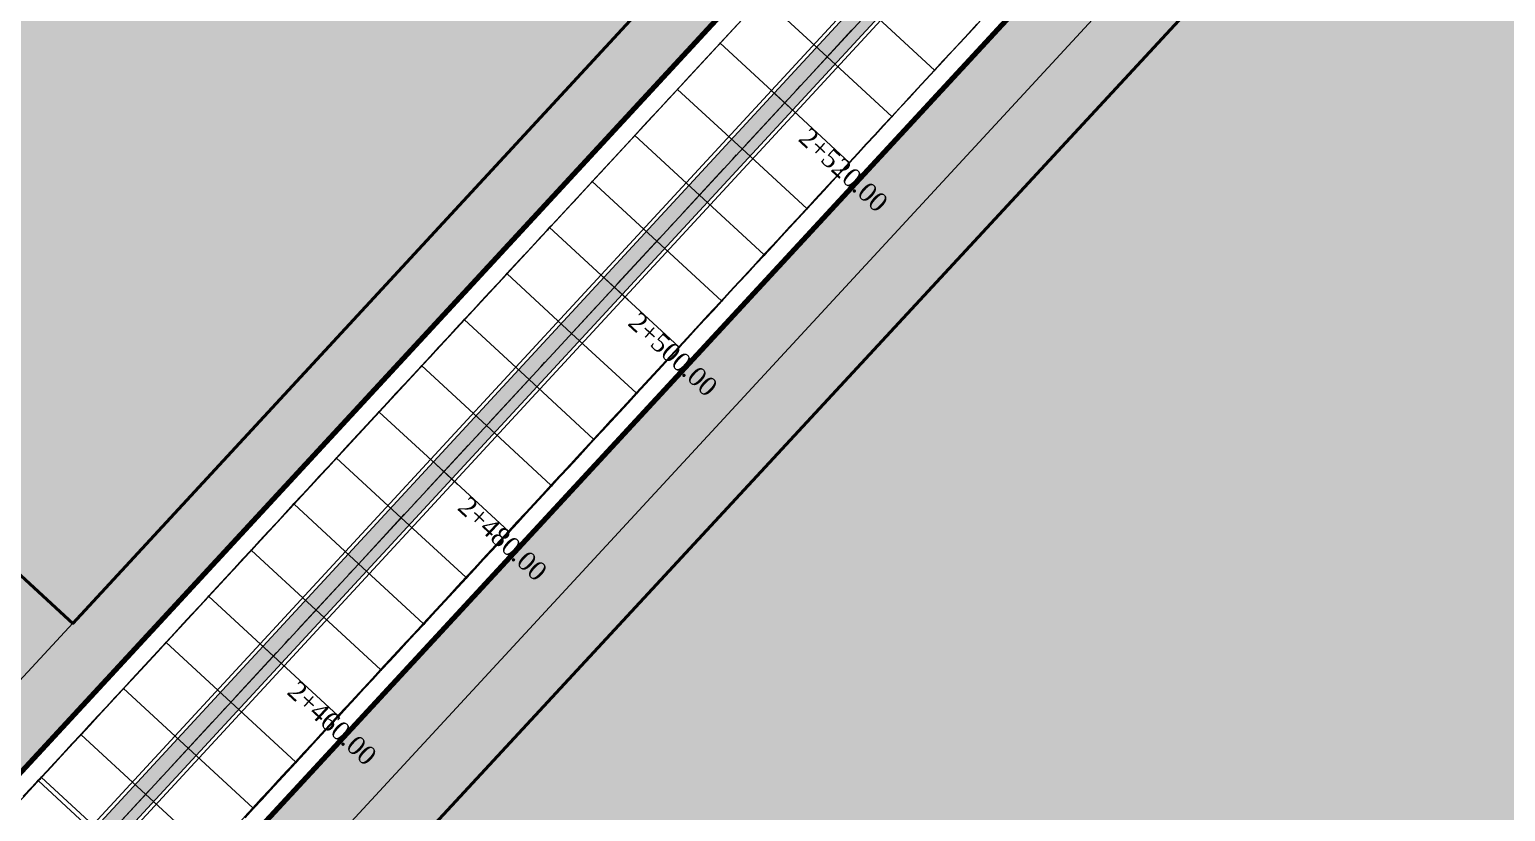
# Model space of a CAD drawing. Header units: metres. Extents: x 478603 to 489313, y 4282657 to 4289463.
# Drawn here: x 480253 to 480370.5, y 4286885.1 to 4286947.4 of the extents above; entities that cross this region are included whole.
import ezdxf

# ---------------------------------------------------------------- set-up
doc = ezdxf.new("R2010")
doc.units = ezdxf.units.M
for name, color, linetype, lineweight in [('ADAKENARI', 18, 'Continuous', 0), ('EKS_2', 5, 'Continuous', 0), ('EKSENLER', 3, 'Continuous', 0), ('HDA_2', 30, 'Continuous', 0), ('HDO_2', 30, 'Continuous', 0), ('KALDIRIM', 11, 'Continuous', 0), ('KDO_2', 150, 'Continuous', 20), ('KYA_2', 1, 'Continuous', 20), ('KYO_2', 1, 'Continuous', 20), ('P_ALAN', 143, 'Continuous', 0), ('P_U_KNL', 143, 'Continuous', 0), ('PARSEL_ALAN', 254, 'Continuous', 0), ('PARSEL_SERA_ALAN', 9, 'Continuous', 40), ('PL_ALİNMAN', 1, 'Continuous', 0), ('PL_ENKESIT', 1, 'Continuous', 0), ('PL_KM', 4, 'Continuous', 0), ('PL_KMYAZI', 30, 'Continuous', 0), ('RAKORDMAN', 3, 'Continuous', 0), ('SEV_KYA_HDA', 3, 'Continuous', 0), ('SEV_KYO_HDO', 3, 'Continuous', 0), ('SEV_YKO_KDO', 3, 'Continuous', 0), ('SNR_YAPIYAK', 18, 'Continuous', 0), ('YKA_2', 33, 'Continuous', 0), ('YKO_2', 33, 'Continuous', 0)]:
    doc.layers.add(name, color=color, linetype=linetype, lineweight=lineweight)
doc.styles.get("Standard").update_dxf_attribs({"font": 'times.ttf'})

msp = doc.modelspace()

# ---------------------------------------------------------------- hatches: boundary and pattern name
at = {"layer": 'P_ALAN'}
msp.add_hatch(color=256, dxfattribs=at).paths.add_polyline_path([(479966.48, 4286601.83), (479972.06, 4286602.26), (479977.62, 4286603.09), (479983.11, 4286604.32), (479988.5, 4286605.93), (479993.77, 4286607.93), (479998.87, 4286610.29), (480003.8, 4286613.01), (480008.52, 4286616.07), (480013.01, 4286619.47), (480017.24, 4286623.17), (480021.22, 4286627.18), (480093.78, 4286705.76), (480549.81, 4287199.57), (480551.17, 4287201.1), (480552.48, 4287202.67), (480553.73, 4287204.28), (480554.92, 4287205.94), (480556.05, 4287207.63), (480557.13, 4287209.37), (480558.15, 4287211.13), (480559.1, 4287212.94), (480560.88, 4287212.03), (480560.88, 4287212.03), (480559.9, 4287210.17), (480558.85, 4287208.34), (480557.74, 4287206.55), (480556.56, 4287204.8), (480555.33, 4287203.08), (480554.04, 4287201.42), (480552.69, 4287199.8), (480551.29, 4287198.23), (480095.25, 4286704.41), (480022.66, 4286625.8), (480018.61, 4286621.71), (480014.27, 4286617.91), (480009.67, 4286614.44), (480004.83, 4286611.29), (479999.78, 4286608.5), (479994.54, 4286606.08), (479989.15, 4286604.04), (479983.62, 4286602.38), (479977.99, 4286601.13), (479972.28, 4286600.27), (479966.53, 4286599.83)])
msp.add_hatch(color=256, dxfattribs=at).paths.add_polyline_path([(479966.48, 4286601.83), (479972.06, 4286602.26), (479977.62, 4286603.09), (479983.11, 4286604.32), (479988.5, 4286605.93), (479993.77, 4286607.93), (479998.87, 4286610.29), (480003.8, 4286613.01), (480008.52, 4286616.07), (480013.01, 4286619.47), (480017.24, 4286623.17), (480021.22, 4286627.18), (480093.78, 4286705.76), (480549.81, 4287199.57), (480551.17, 4287201.1), (480552.48, 4287202.67), (480553.73, 4287204.28), (480554.92, 4287205.94), (480556.05, 4287207.63), (480557.13, 4287209.37), (480558.15, 4287211.13), (480559.1, 4287212.94), (480560.88, 4287212.03), (480560.88, 4287212.03), (480559.9, 4287210.17), (480558.85, 4287208.34), (480557.74, 4287206.55), (480556.56, 4287204.8), (480555.33, 4287203.08), (480554.04, 4287201.42), (480552.69, 4287199.8), (480551.29, 4287198.23), (480095.25, 4286704.41), (480022.66, 4286625.8), (480018.61, 4286621.71), (480014.27, 4286617.91), (480009.67, 4286614.44), (480004.83, 4286611.29), (479999.78, 4286608.5), (479994.54, 4286606.08), (479989.15, 4286604.04), (479983.62, 4286602.38), (479977.99, 4286601.13), (479972.28, 4286600.27), (479966.53, 4286599.83)])
at = {"layer": 'PARSEL_ALAN'}
for points in [[(480144.96, 4286988.39), (480333.2, 4287192.22), (480439.26, 4287090.7), (480254.42, 4286890.54), (480251.03, 4286886.86), (480247.41, 4286890.32)], [(480371.31, 4286771.87), (480266.92, 4286871.65), (480266.7, 4286878.78), (480454.66, 4287082.31), (480562.8, 4286978.8)]]:
    msp.add_hatch(color=256, dxfattribs=at).paths.add_polyline_path(points)
at = {"layer": 'PARSEL_SERA_ALAN'}
for points in [[(480432.26, 4287090.48), (480256.41, 4286900.06), (480157.23, 4286991.65), (480333.08, 4287182.07)], [(480372.57, 4286780.59), (480273.92, 4286871.88), (480457.31, 4287070.04), (480541.86, 4286991.8), (480555.79, 4286978.59), (480552.55, 4286975.09)]]:
    msp.add_hatch(color=256, dxfattribs=at).paths.add_polyline_path(points)

# ---------------------------------------------------------------- linework, layer by layer
at = {"layer": 'ADAKENARI', "lineweight": 200}
for p, q in [((480549.16, 4287209.7), (480251.03, 4286886.86)), ((480266.7, 4286878.78), (480567.9, 4287204.94))]:
    msp.add_line(p, q, dxfattribs=at)
at = {"layer": 'EKS_2'}
for p in [(480316.48, 4286945.21, 961.97), (480313.09, 4286941.54, 961.9), (480309.69, 4286937.86, 961.82), (480306.3, 4286934.19, 961.75), (480302.91, 4286930.52, 961.68), (480299.52, 4286926.84, 961.61), (480296.12, 4286923.17, 961.54), (480292.73, 4286919.5, 961.46), (480289.34, 4286915.82, 961.39), (480285.95, 4286912.15, 961.32), (480282.56, 4286908.48, 961.25), (480279.16, 4286904.8, 961.17), (480275.77, 4286901.13, 961.1), (480272.38, 4286897.46, 961.03), (480268.99, 4286893.78, 960.96), (480265.59, 4286890.11, 960.89), (480262.2, 4286886.44, 960.81)]:
    msp.add_point(p, dxfattribs=at)
at = {"layer": 'EKSENLER'}
msp.add_line((480259.06, 4286883.03), (480574.62, 4287224.74), dxfattribs=at)
at = {"layer": 'HDA_2'}
msp.add_polyline3d([(480270.07, 4286884.62, 960.82), (480270.74, 4286885.36, 960.84), (480271.42, 4286886.09, 960.85), (480272.1, 4286886.82, 960.86), (480272.78, 4286887.56, 960.88), (480273.46, 4286888.29, 960.89), (480274.14, 4286889.03, 960.91), (480274.82, 4286889.76, 960.92), (480275.49, 4286890.5, 960.94), (480276.17, 4286891.23, 960.95), (480276.85, 4286891.97, 960.97), (480277.53, 4286892.7, 960.98), (480278.21, 4286893.44, 960.99), (480278.89, 4286894.17, 961.01), (480279.56, 4286894.91, 961.02), (480280.24, 4286895.64, 961.04), (480280.92, 4286896.38, 961.05), (480281.6, 4286897.11, 961.07), (480282.28, 4286897.84, 961.08), (480282.96, 4286898.58, 961.1), (480283.63, 4286899.31, 961.11), (480284.31, 4286900.05, 961.12), (480284.99, 4286900.78, 961.14), (480285.67, 4286901.52, 961.15), (480286.35, 4286902.25, 961.17), (480287.03, 4286902.99, 961.18), (480287.71, 4286903.72, 961.2), (480288.38, 4286904.46, 961.21), (480289.06, 4286905.19, 961.23), (480289.74, 4286905.93, 961.24), (480290.42, 4286906.66, 961.25), (480291.1, 4286907.39, 961.27), (480291.78, 4286908.13, 961.28), (480292.45, 4286908.86, 961.3), (480293.13, 4286909.6, 961.31), (480293.81, 4286910.33, 961.33), (480294.49, 4286911.07, 961.34), (480295.17, 4286911.8, 961.36), (480295.85, 4286912.54, 961.37), (480296.53, 4286913.27, 961.38), (480297.2, 4286914.01, 961.4), (480297.88, 4286914.74, 961.41), (480298.56, 4286915.48, 961.43), (480299.24, 4286916.21, 961.44), (480299.92, 4286916.95, 961.46), (480300.6, 4286917.68, 961.47), (480301.27, 4286918.41, 961.49), (480301.95, 4286919.15, 961.5), (480302.63, 4286919.88, 961.51), (480303.31, 4286920.62, 961.53), (480303.99, 4286921.35, 961.54), (480304.67, 4286922.09, 961.56), (480305.34, 4286922.82, 961.57), (480306.02, 4286923.56, 961.59), (480306.7, 4286924.29, 961.6), (480307.38, 4286925.03, 961.61), (480308.06, 4286925.76, 961.63), (480308.74, 4286926.5, 961.64), (480309.42, 4286927.23, 961.66), (480310.09, 4286927.97, 961.67), (480310.77, 4286928.7, 961.69), (480311.45, 4286929.43, 961.7), (480312.13, 4286930.17, 961.72), (480312.81, 4286930.9, 961.73), (480313.49, 4286931.64, 961.74), (480314.16, 4286932.37, 961.76), (480314.84, 4286933.11, 961.77), (480315.52, 4286933.84, 961.79), (480316.2, 4286934.58, 961.8), (480316.88, 4286935.31, 961.82), (480317.56, 4286936.05, 961.83), (480318.24, 4286936.78, 961.85), (480318.91, 4286937.52, 961.86), (480319.59, 4286938.25, 961.87), (480320.27, 4286938.99, 961.89), (480320.95, 4286939.72, 961.9), (480321.63, 4286940.45, 961.92), (480322.31, 4286941.19, 961.93), (480322.98, 4286941.92, 961.94), (480323.66, 4286942.66, 961.96), (480324.34, 4286943.39, 961.97), (480325.02, 4286944.13, 961.98), (480325.7, 4286944.86, 961.97), (480326.38, 4286945.6, 961.97), (480327.06, 4286946.33, 961.96), (480327.73, 4286947.07, 961.95), (480328.41, 4286947.8, 961.94)], dxfattribs=at)
for p in [(480325.02, 4286944.13, 961.98), (480321.63, 4286940.45, 961.92), (480318.24, 4286936.78, 961.85), (480314.84, 4286933.11, 961.77), (480311.45, 4286929.43, 961.7), (480308.06, 4286925.76, 961.63), (480304.67, 4286922.09, 961.56), (480301.27, 4286918.41, 961.49), (480297.88, 4286914.74, 961.41), (480294.49, 4286911.07, 961.34), (480291.1, 4286907.39, 961.27), (480287.71, 4286903.72, 961.2), (480284.31, 4286900.05, 961.12), (480280.92, 4286896.38, 961.05), (480277.53, 4286892.7, 960.98), (480274.14, 4286889.03, 960.91), (480270.74, 4286885.36, 960.84)]:
    msp.add_point(p, dxfattribs=at)
at = {"layer": 'HDO_2'}
msp.add_polyline3d([(480252.49, 4286886.26, 960.53), (480253.17, 4286886.98, 960.54), (480253.66, 4286887.52, 960.55), (480253.83, 4286887.7, 960.61), (480253.82, 4286887.69, 960.62), (480253.77, 4286887.64, 960.64), (480253.76, 4286887.63, 960.64), (480253.91, 4286887.79, 960.7), (480254.36, 4286888.28, 960.71), (480254.98, 4286888.95, 960.72), (480255.66, 4286889.68, 960.73), (480256.36, 4286890.44, 960.75), (480257.05, 4286891.19, 960.76), (480257.74, 4286891.94, 960.78), (480258.42, 4286892.67, 960.79), (480259.09, 4286893.4, 960.81), (480259.77, 4286894.14, 960.82), (480260.44, 4286894.87, 960.84), (480261.12, 4286895.6, 960.85), (480261.8, 4286896.33, 960.86), (480262.48, 4286897.07, 960.88), (480263.16, 4286897.81, 960.89), (480263.84, 4286898.54, 960.91), (480264.52, 4286899.27, 960.92), (480265.19, 4286900.01, 960.94), (480265.87, 4286900.74, 960.95), (480266.55, 4286901.48, 960.97), (480267.23, 4286902.21, 960.98), (480267.91, 4286902.95, 960.99), (480268.59, 4286903.68, 961.01), (480269.26, 4286904.42, 961.02), (480269.94, 4286905.15, 961.04), (480270.62, 4286905.89, 961.05), (480271.3, 4286906.62, 961.07), (480271.98, 4286907.36, 961.08), (480272.66, 4286908.09, 961.1), (480273.34, 4286908.83, 961.11), (480274.01, 4286909.56, 961.12), (480274.69, 4286910.29, 961.14), (480275.37, 4286911.03, 961.15), (480276.05, 4286911.76, 961.17), (480276.73, 4286912.5, 961.18), (480277.41, 4286913.23, 961.2), (480278.08, 4286913.97, 961.21), (480278.76, 4286914.7, 961.23), (480279.44, 4286915.44, 961.24), (480280.12, 4286916.17, 961.25), (480280.8, 4286916.91, 961.27), (480281.48, 4286917.64, 961.28), (480282.15, 4286918.38, 961.3), (480282.83, 4286919.11, 961.31), (480283.51, 4286919.85, 961.33), (480284.19, 4286920.58, 961.34), (480284.87, 4286921.31, 961.36), (480285.55, 4286922.05, 961.37), (480286.23, 4286922.78, 961.38), (480286.9, 4286923.52, 961.4), (480287.58, 4286924.25, 961.41), (480288.26, 4286924.99, 961.43), (480288.94, 4286925.72, 961.44), (480289.62, 4286926.46, 961.46), (480290.3, 4286927.19, 961.47), (480290.97, 4286927.93, 961.49), (480292.38, 4286929.45, 961.57)], dxfattribs=at)
for p in [(480290.97, 4286927.93, 961.49), (480287.58, 4286924.25, 961.41), (480284.19, 4286920.58, 961.34), (480280.8, 4286916.91, 961.27), (480277.41, 4286913.23, 961.2), (480274.01, 4286909.56, 961.12), (480270.62, 4286905.89, 961.05), (480267.23, 4286902.21, 960.98), (480263.84, 4286898.54, 960.91), (480260.44, 4286894.87, 960.84), (480257.05, 4286891.19, 960.76), (480253.66, 4286887.52, 960.55), (480253.91, 4286887.79, 960.7)]:
    msp.add_point(p, dxfattribs=at)
at = {"layer": 'KALDIRIM'}
for p, q in [((480548.45, 4287206.72), (480254.21, 4286888.1)), ((480264.2, 4286878.28), (480565.73, 4287204.8)), ((480017.1, 4286631.34), (480254.21, 4286888.1))]:
    msp.add_line(p, q, dxfattribs=at)
at = {"layer": 'KDO_2'}
msp.add_polyline3d([(480294.32, 4286931.53, 961.61), (480294.25, 4286931.46, 961.6), (480294.19, 4286931.4, 961.59), (480294.16, 4286931.36, 961.58), (480294.18, 4286931.38, 961.58), (480294.37, 4286931.59, 961.55), (480294.88, 4286932.14, 961.56), (480295.55, 4286932.87, 961.56), (480296.29, 4286933.66, 961.56), (480297.03, 4286934.47, 961.56), (480297.77, 4286935.27, 961.57), (480298.47, 4286936.03, 961.57), (480299.15, 4286936.76, 961.58), (480299.82, 4286937.49, 961.58), (480300.49, 4286938.21, 961.59), (480301.16, 4286938.94, 961.59), (480301.83, 4286939.67, 961.59), (480302.51, 4286940.41, 961.59), (480303.19, 4286941.14, 961.59), (480303.87, 4286941.88, 961.59), (480304.55, 4286942.61, 961.59), (480305.23, 4286943.35, 961.58), (480305.91, 4286944.08, 961.57), (480306.59, 4286944.82, 961.57), (480307.26, 4286945.55, 961.56), (480307.94, 4286946.29, 961.56), (480308.62, 4286947.02, 961.56), (480309.3, 4286947.76, 961.57)], dxfattribs=at)
for p in [(480307.94, 4286946.29, 961.56), (480304.55, 4286942.61, 961.59), (480301.16, 4286938.94, 961.59), (480297.77, 4286935.27, 961.57), (480294.37, 4286931.59, 961.55)]:
    msp.add_point(p, dxfattribs=at)
at = {"layer": 'KYA_2'}
msp.add_polyline3d([(480270.12, 4286884.57, 961.57), (480270.8, 4286885.3, 961.59), (480271.48, 4286886.04, 961.6), (480272.16, 4286886.77, 961.61), (480272.83, 4286887.51, 961.62), (480273.51, 4286888.24, 961.64), (480274.19, 4286888.98, 961.65), (480274.87, 4286889.71, 961.65), (480275.55, 4286890.45, 961.66), (480276.22, 4286891.18, 961.66), (480276.9, 4286891.92, 961.67), (480277.58, 4286892.65, 961.67), (480278.26, 4286893.39, 961.69), (480278.94, 4286894.12, 961.7), (480279.61, 4286894.86, 961.71), (480280.29, 4286895.59, 961.72), (480280.97, 4286896.33, 961.73), (480281.65, 4286897.06, 961.76), (480282.33, 4286897.8, 961.78), (480283.01, 4286898.53, 961.8), (480283.69, 4286899.27, 961.83), (480284.37, 4286900, 961.85), (480285.05, 4286900.73, 961.87), (480285.72, 4286901.47, 961.9), (480286.4, 4286902.2, 961.92), (480287.08, 4286902.94, 961.94), (480287.76, 4286903.67, 961.97), (480288.44, 4286904.4, 961.98), (480289.12, 4286905.14, 961.99), (480289.8, 4286905.87, 962), (480290.48, 4286906.61, 962.01), (480291.15, 4286907.34, 962.03), (480291.83, 4286908.08, 962.03), (480292.51, 4286908.81, 962.04), (480293.19, 4286909.55, 962.04), (480293.86, 4286910.28, 962.05), (480294.54, 4286911.02, 962.06), (480295.22, 4286911.76, 962.06), (480295.9, 4286912.49, 962.06), (480296.58, 4286913.23, 962.06), (480297.25, 4286913.96, 962.07), (480297.93, 4286914.7, 962.07), (480298.61, 4286915.43, 962.07), (480299.29, 4286916.17, 962.08), (480299.96, 4286916.9, 962.08), (480300.64, 4286917.64, 962.09), (480301.32, 4286918.37, 962.09), (480302, 4286919.11, 962.08), (480302.67, 4286919.85, 962.06), (480303.35, 4286920.58, 962.05), (480304.02, 4286921.32, 962.03), (480304.7, 4286922.06, 962.02), (480305.38, 4286922.79, 962.02), (480306.05, 4286923.53, 962.02), (480306.73, 4286924.26, 962.02), (480307.41, 4286925, 962.01), (480308.09, 4286925.74, 962.01), (480308.76, 4286926.47, 962.02), (480309.44, 4286927.21, 962.03), (480310.12, 4286927.94, 962.04), (480310.8, 4286928.68, 962.04), (480311.48, 4286929.41, 962.05), (480312.16, 4286930.15, 962.07), (480312.83, 4286930.88, 962.09), (480313.51, 4286931.61, 962.1), (480314.19, 4286932.35, 962.12), (480314.87, 4286933.08, 962.13), (480315.55, 4286933.82, 962.13), (480316.22, 4286934.55, 962.13), (480316.9, 4286935.29, 962.13), (480317.58, 4286936.03, 962.13), (480318.26, 4286936.76, 962.13), (480318.93, 4286937.5, 962.13), (480319.61, 4286938.23, 962.12), (480320.29, 4286938.97, 962.12), (480320.96, 4286939.71, 962.11), (480321.64, 4286940.44, 962.11), (480322.32, 4286941.18, 962.1), (480323, 4286941.91, 962.1), (480323.67, 4286942.65, 962.09), (480324.35, 4286943.39, 962.09), (480325.03, 4286944.12, 962.08), (480325.71, 4286944.86, 962.08), (480326.38, 4286945.59, 962.08), (480327.06, 4286946.32, 962.08), (480327.74, 4286947.06, 962.08), (480328.42, 4286947.79, 962.08)], dxfattribs=at)
for p in [(480325.03, 4286944.12, 962.08), (480321.64, 4286940.44, 962.11), (480318.26, 4286936.76, 962.13), (480314.87, 4286933.08, 962.13), (480311.48, 4286929.41, 962.05), (480308.09, 4286925.74, 962.01), (480304.7, 4286922.06, 962.02), (480301.32, 4286918.37, 962.09), (480297.93, 4286914.7, 962.07), (480294.54, 4286911.02, 962.06), (480291.15, 4286907.34, 962.03), (480287.76, 4286903.67, 961.97), (480284.37, 4286900, 961.85), (480280.97, 4286896.33, 961.73), (480277.58, 4286892.65, 961.67), (480274.19, 4286888.98, 961.65), (480270.8, 4286885.3, 961.59)]:
    msp.add_point(p, dxfattribs=at)
at = {"layer": 'KYO_2'}
msp.add_polyline3d([(480252.46, 4286886.29, 960.94), (480253.14, 4286887.01, 960.94), (480253.63, 4286887.55, 960.94), (480253.8, 4286887.72, 960.94), (480253.8, 4286887.72, 960.94), (480253.75, 4286887.66, 960.94), (480253.74, 4286887.65, 960.94), (480253.89, 4286887.81, 960.95), (480254.34, 4286888.29, 960.95), (480254.96, 4286888.96, 960.96), (480255.64, 4286889.7, 960.96), (480256.34, 4286890.45, 960.97), (480257.04, 4286891.21, 960.98), (480257.72, 4286891.95, 960.98), (480258.4, 4286892.69, 960.98), (480259.08, 4286893.42, 960.98), (480259.76, 4286894.15, 960.99), (480260.43, 4286894.88, 960.99), (480261.11, 4286895.61, 961.01), (480261.79, 4286896.35, 961.03), (480262.47, 4286897.08, 961.05), (480263.14, 4286897.82, 961.07), (480263.82, 4286898.55, 961.09), (480264.5, 4286899.29, 961.11), (480265.18, 4286900.02, 961.13), (480265.86, 4286900.76, 961.15), (480266.54, 4286901.49, 961.16), (480267.21, 4286902.23, 961.18), (480267.89, 4286902.96, 961.2), (480268.57, 4286903.7, 961.22), (480269.25, 4286904.43, 961.24), (480269.93, 4286905.17, 961.25), (480270.61, 4286905.9, 961.27), (480271.28, 4286906.64, 961.3), (480271.96, 4286907.37, 961.32), (480272.64, 4286908.11, 961.34), (480273.32, 4286908.84, 961.36), (480273.99, 4286909.58, 961.38), (480274.67, 4286910.31, 961.4), (480275.35, 4286911.05, 961.42), (480276.03, 4286911.78, 961.43), (480276.71, 4286912.52, 961.45), (480277.39, 4286913.25, 961.47), (480278.06, 4286913.99, 961.47), (480278.74, 4286914.72, 961.48), (480279.42, 4286915.45, 961.48), (480280.1, 4286916.19, 961.49), (480280.78, 4286916.92, 961.5), (480281.46, 4286917.66, 961.5), (480282.14, 4286918.39, 961.51), (480282.82, 4286919.12, 961.52), (480283.5, 4286919.86, 961.53), (480284.18, 4286920.59, 961.54), (480284.85, 4286921.33, 961.54), (480285.53, 4286922.06, 961.54), (480286.21, 4286922.79, 961.55), (480286.89, 4286923.53, 961.55), (480287.57, 4286924.26, 961.56), (480288.25, 4286925, 961.56), (480288.93, 4286925.73, 961.56), (480289.61, 4286926.47, 961.55), (480290.29, 4286927.2, 961.55), (480290.97, 4286927.93, 961.55), (480291.64, 4286928.66, 961.56), (480292.31, 4286929.38, 961.57), (480292.98, 4286930.1, 961.58), (480293.65, 4286930.82, 961.59), (480294.32, 4286931.53, 961.61)], dxfattribs=at)
for p in [(480290.97, 4286927.93, 961.55), (480287.57, 4286924.26, 961.56), (480284.18, 4286920.59, 961.54), (480280.78, 4286916.92, 961.5), (480277.39, 4286913.25, 961.47), (480273.99, 4286909.58, 961.38), (480270.61, 4286905.9, 961.27), (480267.21, 4286902.23, 961.18), (480263.82, 4286898.55, 961.09), (480260.43, 4286894.88, 960.99), (480257.04, 4286891.21, 960.98), (480253.63, 4286887.55, 960.94), (480253.89, 4286887.81, 960.95)]:
    msp.add_point(p, dxfattribs=at)
at = {"layer": 'P_ALAN'}
for points in [[(480584.19, 4287241.18, 0), (480580.11, 4287238.21, 0), (480576.31, 4287234.89, 0), (480572.8, 4287231.26, 0), (480569.61, 4287227.34, 0), (480566.77, 4287223.17, 0), (480564.28, 4287218.74, 0), (480560.88, 4287212.03, 0), (480560.88, 4287212.03, 0), (480559.9, 4287210.17, 0), (480558.85, 4287208.34, 0), (480557.74, 4287206.55, 0), (480556.56, 4287204.8, 0), (480555.33, 4287203.08, 0), (480554.04, 4287201.42, 0), (480552.69, 4287199.8, 0), (480551.29, 4287198.23, 0), (480095.25, 4286704.41, 0)], [(480584.19, 4287241.18, 0), (480580.11, 4287238.21, 0), (480576.31, 4287234.89, 0), (480572.8, 4287231.26, 0), (480569.61, 4287227.34, 0), (480566.77, 4287223.17, 0), (480564.28, 4287218.74, 0), (480560.88, 4287212.03, 0), (480560.88, 4287212.03, 0), (480559.9, 4287210.17, 0), (480558.85, 4287208.34, 0), (480557.74, 4287206.55, 0), (480556.56, 4287204.8, 0), (480555.33, 4287203.08, 0), (480554.04, 4287201.42, 0), (480552.69, 4287199.8, 0), (480551.29, 4287198.23, 0), (480095.25, 4286704.41, 0)], [(480093.78, 4286705.76, 0), (480549.81, 4287199.57, 0), (480551.17, 4287201.1, 0), (480552.48, 4287202.67, 0), (480553.73, 4287204.28, 0), (480554.92, 4287205.94, 0), (480556.05, 4287207.63, 0), (480557.13, 4287209.37, 0), (480558.15, 4287211.13, 0), (480559.1, 4287212.94, 0), (480558.15, 4287211.13, 0)], [(480093.78, 4286705.76, 0), (480549.81, 4287199.57, 0), (480551.17, 4287201.1, 0), (480552.48, 4287202.67, 0), (480553.73, 4287204.28, 0), (480554.92, 4287205.94, 0), (480556.05, 4287207.63, 0), (480557.13, 4287209.37, 0), (480558.15, 4287211.13, 0), (480559.1, 4287212.94, 0), (480560.88, 4287212.03, 0), (480560.88, 4287212.03, 0), (480559.9, 4287210.17, 0), (480558.85, 4287208.34, 0), (480557.74, 4287206.55, 0), (480556.56, 4287204.8, 0), (480555.33, 4287203.08, 0), (480554.04, 4287201.42, 0), (480552.69, 4287199.8, 0), (480551.29, 4287198.23, 0), (480095.25, 4286704.41, 0)], [(480093.78, 4286705.76, 0), (480549.81, 4287199.57, 0), (480551.17, 4287201.1, 0), (480552.48, 4287202.67, 0), (480553.73, 4287204.28, 0), (480554.92, 4287205.94, 0), (480556.05, 4287207.63, 0), (480557.13, 4287209.37, 0), (480558.15, 4287211.13, 0), (480559.1, 4287212.94, 0), (480560.88, 4287212.03, 0), (480560.88, 4287212.03, 0), (480559.9, 4287210.17, 0), (480558.85, 4287208.34, 0), (480557.74, 4287206.55, 0), (480556.56, 4287204.8, 0), (480555.33, 4287203.08, 0), (480554.04, 4287201.42, 0), (480552.69, 4287199.8, 0), (480551.29, 4287198.23, 0), (480095.25, 4286704.41, 0)], [(480093.78, 4286705.76, 0), (480549.81, 4287199.57, 0), (480551.17, 4287201.1, 0), (480552.48, 4287202.67, 0), (480553.73, 4287204.28, 0), (480554.92, 4287205.94, 0), (480556.05, 4287207.63, 0), (480557.13, 4287209.37, 0), (480558.15, 4287211.13, 0), (480559.1, 4287212.94, 0), (480558.15, 4287211.13, 0)], [(480093.78, 4286705.76, 0), (480549.81, 4287199.57, 0), (480551.17, 4287201.1, 0), (480552.48, 4287202.67, 0), (480553.73, 4287204.28, 0), (480554.92, 4287205.94, 0), (480556.05, 4287207.63, 0), (480557.13, 4287209.37, 0), (480558.15, 4287211.13, 0), (480559.1, 4287212.94, 0), (480560.88, 4287212.03, 0), (480560.88, 4287212.03, 0), (480559.9, 4287210.17, 0), (480558.85, 4287208.34, 0), (480557.74, 4287206.55, 0), (480556.56, 4287204.8, 0), (480555.33, 4287203.08, 0), (480554.04, 4287201.42, 0), (480552.69, 4287199.8, 0), (480551.29, 4287198.23, 0), (480095.25, 4286704.41, 0)], [(480093.78, 4286705.76, 0), (480549.81, 4287199.57, 0), (480551.17, 4287201.1, 0), (480552.48, 4287202.67, 0), (480553.73, 4287204.28, 0), (480554.92, 4287205.94, 0), (480556.05, 4287207.63, 0), (480557.13, 4287209.37, 0), (480558.15, 4287211.13, 0), (480559.1, 4287212.94, 0), (480560.88, 4287212.03, 0), (480560.88, 4287212.03, 0), (480559.9, 4287210.17, 0), (480558.85, 4287208.34, 0), (480557.74, 4287206.55, 0), (480556.56, 4287204.8, 0), (480555.33, 4287203.08, 0), (480554.04, 4287201.42, 0), (480552.69, 4287199.8, 0), (480551.29, 4287198.23, 0), (480095.25, 4286704.41, 0)]]:
    msp.add_polyline3d(points, dxfattribs=at)
at = {"layer": 'P_U_KNL'}
for points in [[(480558.83, 4287213.07, 0), (480557.88, 4287211.28, 0), (480556.87, 4287209.52, 0), (480555.8, 4287207.79, 0), (480554.67, 4287206.11, 0), (480553.49, 4287204.46, 0), (480552.24, 4287202.86, 0), (480550.95, 4287201.3, 0), (480549.59, 4287199.77, 0), (480093.56, 4286705.97, 0), (480021, 4286627.39, 0), (480017.04, 4286623.39, 0), (480012.82, 4286619.7, 0), (480008.34, 4286616.32, 0), (480003.64, 4286613.27, 0), (479998.74, 4286610.56, 0), (479993.65, 4286608.2, 0), (479988.41, 4286606.22, 0), (479983.04, 4286604.61, 0), (479977.57, 4286603.39, 0), (479972.02, 4286602.56, 0), (479966.48, 4286602.13, 0)], [(480559.1, 4287212.94, 0), (480558.15, 4287211.13, 0), (480557.13, 4287209.37, 0), (480556.05, 4287207.63, 0), (480554.92, 4287205.94, 0), (480553.73, 4287204.28, 0), (480552.48, 4287202.67, 0), (480551.17, 4287201.1, 0), (480549.81, 4287199.57, 0), (480093.78, 4286705.76, 0), (480021.22, 4286627.18, 0), (480017.24, 4286623.17, 0), (480013.01, 4286619.47, 0), (480008.52, 4286616.07, 0), (480003.8, 4286613.01, 0), (479998.87, 4286610.29, 0), (479993.77, 4286607.93, 0), (479988.5, 4286605.93, 0), (479983.11, 4286604.32, 0), (479977.62, 4286603.09, 0), (479972.06, 4286602.26, 0), (479966.48, 4286601.83, 0)], [(480559.1, 4287212.94, 0), (480558.15, 4287211.13, 0), (480557.13, 4287209.37, 0), (480556.05, 4287207.63, 0), (480554.92, 4287205.94, 0), (480553.73, 4287204.28, 0), (480552.48, 4287202.67, 0), (480551.17, 4287201.1, 0), (480549.81, 4287199.57, 0), (480093.78, 4286705.76, 0), (480021.22, 4286627.18, 0), (480017.24, 4286623.17, 0), (480013.01, 4286619.47, 0), (480008.52, 4286616.07, 0), (480003.8, 4286613.01, 0), (479998.87, 4286610.29, 0), (479993.77, 4286607.93, 0), (479988.5, 4286605.93, 0), (479983.11, 4286604.32, 0), (479977.62, 4286603.09, 0), (479972.06, 4286602.26, 0), (479966.48, 4286601.83, 0)], [(480560.88, 4287212.03, 0), (480560.88, 4287212.03, 0), (480559.9, 4287210.17, 0), (480558.85, 4287208.34, 0), (480557.74, 4287206.55, 0), (480556.56, 4287204.8, 0), (480555.33, 4287203.08, 0), (480554.04, 4287201.42, 0), (480552.69, 4287199.8, 0), (480551.29, 4287198.23, 0), (480095.25, 4286704.41, 0), (480022.66, 4286625.8, 0), (480018.61, 4286621.71, 0), (480014.27, 4286617.91, 0), (480009.67, 4286614.44, 0), (480004.83, 4286611.29, 0), (479999.78, 4286608.5, 0), (479994.54, 4286606.08, 0), (479989.15, 4286604.04, 0), (479983.62, 4286602.38, 0), (479977.99, 4286601.13, 0), (479972.28, 4286600.27, 0), (479966.53, 4286599.83, 0)], [(480561.15, 4287211.9, 0), (480561.15, 4287211.89, 0), (480560.16, 4287210.02, 0), (480559.11, 4287208.19, 0), (480557.99, 4287206.39, 0), (480556.81, 4287204.62, 0), (480555.57, 4287202.9, 0), (480554.27, 4287201.23, 0), (480552.92, 4287199.6, 0), (480551.51, 4287198.03, 0), (480095.47, 4286704.2, 0), (480022.88, 4286625.59, 0), (480018.82, 4286621.49, 0), (480014.46, 4286617.68, 0), (480009.84, 4286614.19, 0), (480004.98, 4286611.04, 0), (479999.91, 4286608.24, 0), (479994.66, 4286605.8, 0), (479989.24, 4286603.75, 0), (479983.69, 4286602.09, 0), (479978.04, 4286600.83, 0), (479972.32, 4286599.97, 0), (479966.54, 4286599.53, 0)]]:
    msp.add_polyline3d(points, dxfattribs=at)
at = {"layer": 'PARSEL_ALAN'}
for points in [[(480144.96, 4286988.39, 956.14), (480333.2, 4287192.22, 951.42), (480439.26, 4287090.7, 961.45), (480254.42, 4286890.54, 960.91), (480251.03, 4286886.86, 0), (480247.41, 4286890.32, 960.71), (480144.96, 4286988.39, 956.14)], [(480144.96, 4286988.39, 0), (480333.2, 4287192.22, 0), (480439.26, 4287090.7, 0), (480254.42, 4286890.54, 0), (480251.03, 4286886.86, 0), (480247.41, 4286890.32, 0), (480144.96, 4286988.39, 0)], [(480371.31, 4286771.87, 967.53), (480266.92, 4286871.65, 961.69), (480266.7, 4286878.78, 961.53), (480454.66, 4287082.31, 961.64), (480562.8, 4286978.8, 970.87), (480371.31, 4286771.87, 967.53)], [(480371.31, 4286771.87, 0), (480266.92, 4286871.65, 0), (480266.7, 4286878.78, 0), (480454.66, 4287082.31, 0), (480562.8, 4286978.8, 0), (480371.31, 4286771.87, 0)]]:
    msp.add_polyline3d(points, close=True, dxfattribs=at)
at = {"layer": 'PARSEL_SERA_ALAN'}
for points in [[(480432.26, 4287090.48, 0), (480256.41, 4286900.06, 0), (480157.23, 4286991.65, 0), (480333.08, 4287182.07, 0), (480432.26, 4287090.48, 0)], [(480432.26, 4287090.48, 0), (480256.41, 4286900.06, 0), (480157.23, 4286991.65, 0), (480333.08, 4287182.07, 0), (480432.26, 4287090.48, 0)], [(480372.57, 4286780.59, 0), (480273.92, 4286871.88, 0), (480457.31, 4287070.04, 0), (480541.86, 4286991.8, 0), (480555.79, 4286978.59, 0), (480552.55, 4286975.09, 0), (480372.57, 4286780.59, 0)], [(480372.57, 4286780.59, 0), (480273.92, 4286871.88, 0), (480457.31, 4287070.04, 0), (480541.86, 4286991.8, 0), (480555.79, 4286978.59, 0), (480552.55, 4286975.09, 0), (480372.57, 4286780.59, 0)]]:
    msp.add_polyline3d(points, close=True, dxfattribs=at)
at = {"layer": 'PL_ALİNMAN'}
for p, q in [((480315.03, 4286943.64), (480318.42, 4286947.32)), ((480314.01, 4286942.54), (480314.35, 4286942.91)), ((480309.94, 4286938.13), (480313.33, 4286941.81)), ((480308.92, 4286937.03), (480309.26, 4286937.4)), ((480304.85, 4286932.62), (480308.25, 4286936.3)), ((480303.84, 4286931.52), (480304.17, 4286931.89)), ((480299.76, 4286927.11), (480303.16, 4286930.79)), ((480298.75, 4286926.01), (480299.09, 4286926.38)), ((480294.68, 4286921.6), (480298.07, 4286925.28)), ((480293.66, 4286920.5), (480294, 4286920.87)), ((480289.59, 4286916.09), (480292.98, 4286919.77)), ((480288.57, 4286914.99), (480288.91, 4286915.36)), ((480284.5, 4286910.58), (480287.89, 4286914.26)), ((480283.48, 4286909.48), (480283.82, 4286909.85)), ((480279.41, 4286905.07), (480282.8, 4286908.75)), ((480278.39, 4286903.97), (480278.73, 4286904.34)), ((480274.32, 4286899.56), (480277.72, 4286903.24)), ((480273.31, 4286898.46), (480273.64, 4286898.83)), ((480269.23, 4286894.05), (480272.63, 4286897.73)), ((480268.22, 4286892.95), (480268.56, 4286893.32)), ((480264.15, 4286888.54), (480267.54, 4286892.22)), ((480263.13, 4286887.44), (480263.47, 4286887.81)), ((480259.06, 4286883.03), (480262.45, 4286886.71))]:
    msp.add_line(p, q, dxfattribs=at)
at = {"layer": 'PL_ENKESIT'}
for points in [[(480314.73, 4286953.63, 961.58), (480314.73, 4286953.63, 962.03), (480319.87, 4286948.88, 962.03), (480325.01, 4286944.13, 962.03), (480325.02, 4286944.13, 961.98), (480325.03, 4286944.12, 962.08)], [(480311.33, 4286949.96, 961.59), (480311.33, 4286949.96, 961.97), (480316.48, 4286945.21, 961.97), (480321.62, 4286940.46, 961.97), (480321.63, 4286940.45, 961.92), (480321.64, 4286940.44, 962.11)], [(480307.94, 4286946.29, 961.56), (480307.94, 4286946.29, 961.9), (480313.09, 4286941.54, 961.9), (480318.23, 4286936.79, 961.9), (480318.24, 4286936.78, 961.85), (480318.26, 4286936.76, 962.13)], [(480304.55, 4286942.61, 961.59), (480304.55, 4286942.61, 961.82), (480309.69, 4286937.86, 961.82), (480314.84, 4286933.11, 961.82), (480314.84, 4286933.11, 961.77), (480314.87, 4286933.08, 962.13)], [(480301.16, 4286938.94, 961.59), (480301.16, 4286938.94, 961.75), (480306.3, 4286934.19, 961.75), (480311.44, 4286929.44, 961.75), (480311.45, 4286929.43, 961.7), (480311.48, 4286929.41, 962.05)], [(480297.77, 4286935.27, 961.57), (480297.77, 4286935.27, 961.68), (480302.91, 4286930.52, 961.68), (480308.05, 4286925.77, 961.68), (480308.06, 4286925.76, 961.63), (480308.09, 4286925.74, 962.01)], [(480294.37, 4286931.59, 961.55), (480294.37, 4286931.59, 961.61), (480299.52, 4286926.84, 961.61), (480304.66, 4286922.09, 961.61), (480304.67, 4286922.09, 961.56), (480304.7, 4286922.06, 962.02)], [(480290.97, 4286927.93, 961.55), (480290.97, 4286927.93, 961.49), (480290.98, 4286927.92, 961.54), (480296.12, 4286923.17, 961.54), (480301.27, 4286918.42, 961.54), (480301.27, 4286918.41, 961.49), (480301.32, 4286918.37, 962.09)], [(480287.57, 4286924.26, 961.56), (480287.58, 4286924.25, 961.41), (480287.59, 4286924.25, 961.46), (480292.73, 4286919.5, 961.46), (480297.87, 4286914.75, 961.46), (480297.88, 4286914.74, 961.41), (480297.93, 4286914.7, 962.07)], [(480284.18, 4286920.59, 961.54), (480284.19, 4286920.58, 961.34), (480284.2, 4286920.57, 961.39), (480289.34, 4286915.82, 961.39), (480294.48, 4286911.07, 961.39), (480294.49, 4286911.07, 961.34), (480294.54, 4286911.02, 962.06)], [(480280.78, 4286916.92, 961.5), (480280.8, 4286916.91, 961.27), (480280.81, 4286916.9, 961.32), (480285.95, 4286912.15, 961.32), (480291.09, 4286907.4, 961.32), (480291.1, 4286907.39, 961.27), (480291.15, 4286907.34, 962.03)], [(480277.39, 4286913.25, 961.47), (480277.41, 4286913.23, 961.2), (480277.41, 4286913.23, 961.25), (480282.56, 4286908.48, 961.25), (480287.7, 4286903.73, 961.25), (480287.71, 4286903.72, 961.2), (480287.76, 4286903.67, 961.97)], [(480273.99, 4286909.58, 961.38), (480274.01, 4286909.56, 961.12), (480274.02, 4286909.55, 961.17), (480279.16, 4286904.8, 961.17), (480284.31, 4286900.06, 961.17), (480284.31, 4286900.05, 961.12), (480284.37, 4286900, 961.85)], [(480270.61, 4286905.9, 961.27), (480270.62, 4286905.89, 961.05), (480270.63, 4286905.88, 961.1), (480275.77, 4286901.13, 961.1), (480280.91, 4286896.38, 961.1), (480280.92, 4286896.38, 961.05), (480280.97, 4286896.33, 961.73)], [(480267.21, 4286902.23, 961.18), (480267.23, 4286902.21, 960.98), (480267.24, 4286902.21, 961.03), (480272.38, 4286897.46, 961.03), (480277.52, 4286892.71, 961.03), (480277.53, 4286892.7, 960.98), (480277.58, 4286892.65, 961.67)], [(480263.82, 4286898.55, 961.09), (480263.84, 4286898.54, 960.91), (480263.84, 4286898.53, 960.96), (480268.99, 4286893.78, 960.96), (480274.13, 4286889.04, 960.96), (480274.14, 4286889.03, 960.91), (480274.19, 4286888.98, 961.65)], [(480260.43, 4286894.88, 960.99), (480260.44, 4286894.87, 960.84), (480260.45, 4286894.86, 960.89), (480265.59, 4286890.11, 960.89), (480270.74, 4286885.36, 960.89), (480270.74, 4286885.36, 960.84), (480270.8, 4286885.3, 961.59)], [(480257.04, 4286891.21, 960.98), (480257.05, 4286891.19, 960.76), (480257.06, 4286891.19, 960.81), (480262.2, 4286886.44, 960.81), (480267.35, 4286881.69, 960.81), (480267.35, 4286881.68, 960.76), (480267.41, 4286881.63, 961.51)], [(480253.63, 4286887.55, 960.94), (480253.66, 4286887.52, 960.55), (480253.67, 4286887.51, 960.6), (480258.81, 4286882.76, 960.74), (480264.03, 4286877.94, 960.6), (480264.04, 4286877.93, 960.55), (480264.11, 4286877.87, 961.44)], [(480253.89, 4286887.81, 960.95), (480253.91, 4286887.79, 960.7), (480253.92, 4286887.78, 960.75), (480259.06, 4286883.03, 960.75), (480264.2, 4286878.28, 960.75), (480264.21, 4286878.28, 960.7), (480264.26, 4286878.23, 961.44)]]:
    msp.add_polyline3d(points, dxfattribs=at)
at = {"layer": 'PL_KM'}
for p, q in [((480314.19, 4286940.52), (480311.98, 4286942.55)), ((480300.62, 4286925.83), (480298.41, 4286927.86)), ((480287.05, 4286911.13), (480284.85, 4286913.17)), ((480273.48, 4286896.44), (480271.28, 4286898.48))]:
    msp.add_line(p, q, dxfattribs=at)
at = {"layer": 'RAKORDMAN'}
for p, q in [((480278.5, 4286914.41, 895.49), (480345.88, 4286987.37, 960.81)), ((480305.93, 4286923.48, 899.12), (480341.93, 4286962.46, 873.89)), ((480264.2, 4286878.28, 844.24), (480305.93, 4286923.48, 899.12)), ((480214.93, 4286845.56, 910.01), (480278.5, 4286914.41, 895.49))]:
    msp.add_line(p, q, dxfattribs=at)
for p in [(480305.93, 4286923.48, 899.12), (480278.5, 4286914.41, 895.49)]:
    msp.add_point(p, dxfattribs=at)
at = {"layer": 'SEV_KYA_HDA'}
for p, q in [((480327.74, 4286947.06, 962.08), (480327.74, 4286947.06, 962.01)), ((480326.38, 4286945.59, 962.08), (480326.38, 4286945.6, 961.97)), ((480325.03, 4286944.12, 962.08), (480325.02, 4286944.12, 962.03)), ((480323.67, 4286942.65, 962.09), (480323.66, 4286942.66, 961.96)), ((480322.32, 4286941.18, 962.1), (480322.31, 4286941.18, 962.02)), ((480320.96, 4286939.71, 962.11), (480320.95, 4286939.72, 961.9)), ((480319.61, 4286938.23, 962.12), (480319.6, 4286938.24, 962)), ((480318.26, 4286936.76, 962.13), (480318.24, 4286936.78, 961.85)), ((480316.9, 4286935.29, 962.13), (480316.89, 4286935.3, 961.98)), ((480315.55, 4286933.82, 962.13), (480315.52, 4286933.84, 961.79)), ((480314.19, 4286932.35, 962.12), (480314.18, 4286932.36, 961.94)), ((480312.83, 4286930.88, 962.09), (480312.81, 4286930.9, 961.73)), ((480311.48, 4286929.41, 962.05), (480311.46, 4286929.42, 961.88)), ((480310.12, 4286927.94, 962.04), (480310.09, 4286927.97, 961.67)), ((480308.76, 4286926.47, 962.02), (480308.75, 4286926.48, 961.83)), ((480307.41, 4286925, 962.01), (480307.38, 4286925.03, 961.61)), ((480306.05, 4286923.53, 962.02), (480306.04, 4286923.54, 961.8)), ((480304.7, 4286922.06, 962.02), (480304.67, 4286922.09, 961.56)), ((480303.35, 4286920.58, 962.05), (480303.33, 4286920.6, 961.79)), ((480302, 4286919.11, 962.08), (480301.95, 4286919.15, 961.5)), ((480300.64, 4286917.64, 962.09), (480300.62, 4286917.66, 961.78)), ((480299.29, 4286916.17, 962.08), (480299.24, 4286916.21, 961.44)), ((480297.93, 4286914.7, 962.07), (480297.91, 4286914.72, 961.74)), ((480296.58, 4286913.23, 962.06), (480296.53, 4286913.27, 961.38)), ((480295.22, 4286911.76, 962.06), (480295.19, 4286911.78, 961.71)), ((480293.86, 4286910.28, 962.05), (480293.81, 4286910.33, 961.33)), ((480292.51, 4286908.81, 962.04), (480292.48, 4286908.84, 961.67)), ((480291.15, 4286907.34, 962.03), (480291.1, 4286907.39, 961.27)), ((480289.8, 4286905.87, 962), (480289.77, 4286905.9, 961.62)), ((480288.44, 4286904.4, 961.98), (480288.38, 4286904.46, 961.21)), ((480287.08, 4286902.94, 961.94), (480287.06, 4286902.96, 961.56)), ((480285.72, 4286901.47, 961.9), (480285.67, 4286901.52, 961.15)), ((480284.37, 4286900, 961.85), (480284.34, 4286900.02, 961.49)), ((480283.01, 4286898.53, 961.8), (480282.96, 4286898.58, 961.1)), ((480281.65, 4286897.06, 961.76), (480281.62, 4286897.09, 961.41)), ((480280.29, 4286895.59, 961.72), (480280.24, 4286895.64, 961.04)), ((480278.94, 4286894.12, 961.7), (480278.91, 4286894.15, 961.35)), ((480277.58, 4286892.65, 961.67), (480277.53, 4286892.7, 960.98)), ((480276.22, 4286891.18, 961.66), (480276.2, 4286891.21, 961.31)), ((480274.87, 4286889.71, 961.65), (480274.82, 4286889.76, 960.92)), ((480273.51, 4286888.24, 961.64), (480273.49, 4286888.27, 961.26)), ((480272.16, 4286886.77, 961.61), (480272.1, 4286886.82, 960.86)), ((480270.8, 4286885.3, 961.59), (480270.77, 4286885.33, 961.21))]:
    msp.add_line(p, q, dxfattribs=at)
at = {"layer": 'SEV_KYO_HDO'}
for p, q in [((480291.65, 4286928.66, 961.56), (480291.65, 4286928.66, 961.53)), ((480290.29, 4286927.2, 961.55), (480290.29, 4286927.19, 961.51)), ((480288.93, 4286925.73, 961.56), (480288.94, 4286925.72, 961.44)), ((480287.57, 4286924.26, 961.56), (480287.58, 4286924.26, 961.49)), ((480286.21, 4286922.8, 961.55), (480286.23, 4286922.78, 961.38)), ((480284.85, 4286921.33, 961.54), (480284.86, 4286921.32, 961.45)), ((480283.5, 4286919.86, 961.53), (480283.51, 4286919.85, 961.33)), ((480282.14, 4286918.39, 961.51), (480282.15, 4286918.38, 961.4)), ((480280.78, 4286916.92, 961.5), (480280.8, 4286916.91, 961.27)), ((480279.42, 4286915.45, 961.48), (480279.43, 4286915.45, 961.36)), ((480278.06, 4286913.99, 961.47), (480278.08, 4286913.97, 961.21)), ((480276.71, 4286912.52, 961.45), (480276.72, 4286912.51, 961.32)), ((480275.35, 4286911.05, 961.42), (480275.37, 4286911.03, 961.15)), ((480273.99, 4286909.58, 961.38), (480274, 4286909.57, 961.25)), ((480272.64, 4286908.11, 961.34), (480272.66, 4286908.09, 961.1)), ((480271.28, 4286906.64, 961.3), (480271.29, 4286906.63, 961.18)), ((480269.93, 4286905.17, 961.25), (480269.94, 4286905.15, 961.04)), ((480268.57, 4286903.7, 961.22), (480268.58, 4286903.69, 961.11)), ((480267.21, 4286902.23, 961.18), (480267.23, 4286902.21, 960.98)), ((480265.86, 4286900.76, 961.15), (480265.87, 4286900.75, 961.05)), ((480264.5, 4286899.29, 961.11), (480264.52, 4286899.27, 960.92)), ((480263.15, 4286897.82, 961.07), (480263.15, 4286897.81, 960.98)), ((480261.79, 4286896.35, 961.03), (480261.8, 4286896.34, 960.86)), ((480260.43, 4286894.88, 960.99), (480260.44, 4286894.87, 960.91)), ((480259.08, 4286893.41, 960.98), (480259.09, 4286893.4, 960.81)), ((480257.72, 4286891.94, 960.98), (480257.72, 4286891.94, 960.88)), ((480256.36, 4286890.47, 960.97), (480256.37, 4286890.46, 960.75)), ((480255, 4286889.01, 960.96), (480255.01, 4286889, 960.84)), ((480253.63, 4286887.55, 960.94), (480253.66, 4286887.52, 960.55))]:
    msp.add_line(p, q, dxfattribs=at)
at = {"layer": 'SEV_YKO_KDO'}
for p, q in [((480307.94, 4286946.29, 961.9), (480307.94, 4286946.29, 961.56)), ((480306.59, 4286944.82, 961.87), (480306.59, 4286944.82, 961.72)), ((480305.23, 4286943.35, 961.84), (480305.23, 4286943.35, 961.58)), ((480303.87, 4286941.88, 961.81), (480303.87, 4286941.88, 961.7)), ((480302.52, 4286940.41, 961.78), (480302.51, 4286940.41, 961.59)), ((480301.16, 4286938.94, 961.75), (480301.16, 4286938.94, 961.67)), ((480299.8, 4286937.47, 961.72), (480299.8, 4286937.47, 961.58)), ((480298.44, 4286936, 961.69), (480298.44, 4286936, 961.63)), ((480297.09, 4286934.53, 961.66), (480297.09, 4286934.53, 961.56)), ((480295.73, 4286933.06, 961.64), (480295.73, 4286933.06, 961.6))]:
    msp.add_line(p, q, dxfattribs=at)
at = {"layer": 'SNR_YAPIYAK'}
for p, q in [((480432.26, 4287090.48, 956.14), (480252.17, 4286895.47, 956.14)), ((480271.76, 4286876.89, 967.53), (480454.88, 4287075.18, 967.53))]:
    msp.add_line(p, q, dxfattribs=at)
at = {"layer": 'YKA_2'}
msp.add_polyline3d([(480270.06, 4286884.63, 960.87), (480270.74, 4286885.36, 960.89), (480271.41, 4286886.1, 960.9), (480272.09, 4286886.83, 960.91), (480272.77, 4286887.56, 960.93), (480273.45, 4286888.3, 960.94), (480274.13, 4286889.04, 960.96), (480274.81, 4286889.77, 960.97), (480275.49, 4286890.5, 960.99), (480276.16, 4286891.24, 961), (480276.84, 4286891.97, 961.02), (480277.52, 4286892.71, 961.03), (480278.2, 4286893.44, 961.04), (480278.88, 4286894.18, 961.06), (480279.56, 4286894.91, 961.07), (480280.24, 4286895.65, 961.09), (480280.91, 4286896.38, 961.1), (480281.59, 4286897.12, 961.12), (480282.27, 4286897.85, 961.13), (480282.95, 4286898.59, 961.15), (480283.63, 4286899.32, 961.16), (480284.31, 4286900.06, 961.17), (480284.98, 4286900.79, 961.19), (480285.66, 4286901.52, 961.2), (480286.34, 4286902.26, 961.22), (480287.02, 4286902.99, 961.23), (480287.7, 4286903.73, 961.25), (480288.38, 4286904.46, 961.26), (480289.06, 4286905.2, 961.28), (480289.73, 4286905.93, 961.29), (480290.41, 4286906.67, 961.3), (480291.09, 4286907.4, 961.32), (480291.77, 4286908.14, 961.33), (480292.45, 4286908.87, 961.35), (480293.13, 4286909.61, 961.36), (480293.8, 4286910.34, 961.38), (480294.48, 4286911.07, 961.39), (480295.16, 4286911.81, 961.41), (480295.84, 4286912.54, 961.42), (480296.52, 4286913.28, 961.43), (480297.2, 4286914.01, 961.45), (480297.87, 4286914.75, 961.46), (480298.55, 4286915.48, 961.48), (480299.23, 4286916.22, 961.49), (480299.91, 4286916.95, 961.51), (480300.59, 4286917.69, 961.52), (480301.27, 4286918.42, 961.54), (480301.95, 4286919.16, 961.55), (480302.62, 4286919.89, 961.56), (480303.3, 4286920.63, 961.58), (480303.98, 4286921.36, 961.59), (480304.66, 4286922.09, 961.61), (480305.34, 4286922.83, 961.62), (480306.02, 4286923.56, 961.64), (480306.69, 4286924.3, 961.65), (480307.37, 4286925.03, 961.66), (480308.05, 4286925.77, 961.68), (480308.73, 4286926.5, 961.69), (480309.41, 4286927.24, 961.71), (480310.09, 4286927.97, 961.72), (480310.77, 4286928.71, 961.74), (480311.44, 4286929.44, 961.75), (480312.12, 4286930.18, 961.77), (480312.8, 4286930.91, 961.78), (480313.48, 4286931.65, 961.79), (480314.16, 4286932.38, 961.81), (480314.84, 4286933.11, 961.82), (480315.51, 4286933.85, 961.84), (480316.19, 4286934.58, 961.85), (480316.87, 4286935.32, 961.87), (480317.55, 4286936.05, 961.88), (480318.23, 4286936.79, 961.9), (480318.91, 4286937.52, 961.91), (480319.58, 4286938.26, 961.92), (480320.26, 4286938.99, 961.94), (480320.94, 4286939.73, 961.95), (480321.62, 4286940.46, 961.97), (480322.3, 4286941.2, 961.98), (480322.98, 4286941.93, 961.99), (480323.66, 4286942.67, 962.01), (480324.33, 4286943.4, 962.02), (480325.01, 4286944.13, 962.03), (480325.69, 4286944.87, 962.02), (480326.37, 4286945.6, 962.02), (480327.05, 4286946.34, 962.01), (480327.73, 4286947.07, 962), (480328.4, 4286947.81, 961.99)], dxfattribs=at)
for p in [(480325.01, 4286944.13, 962.03), (480321.62, 4286940.46, 961.97), (480318.23, 4286936.79, 961.9), (480314.84, 4286933.11, 961.82), (480311.44, 4286929.44, 961.75), (480308.05, 4286925.77, 961.68), (480304.66, 4286922.09, 961.61), (480301.27, 4286918.42, 961.54), (480297.87, 4286914.75, 961.46), (480294.48, 4286911.07, 961.39), (480291.09, 4286907.4, 961.32), (480287.7, 4286903.73, 961.25), (480284.31, 4286900.06, 961.17), (480280.91, 4286896.38, 961.1), (480277.52, 4286892.71, 961.03), (480274.13, 4286889.04, 960.96), (480270.74, 4286885.36, 960.89)]:
    msp.add_point(p, dxfattribs=at)
at = {"layer": 'YKO_2'}
msp.add_polyline3d([(480252.5, 4286886.25, 960.58), (480253.17, 4286886.98, 960.59), (480253.67, 4286887.51, 960.6), (480253.83, 4286887.69, 960.66), (480253.83, 4286887.69, 960.67), (480253.78, 4286887.63, 960.69), (480253.77, 4286887.62, 960.69), (480253.92, 4286887.78, 960.75), (480254.37, 4286888.27, 960.76), (480254.99, 4286888.94, 960.77), (480255.66, 4286889.68, 960.78), (480256.36, 4286890.43, 960.8), (480257.06, 4286891.19, 960.81), (480257.75, 4286891.93, 960.83), (480258.43, 4286892.67, 960.84), (480259.1, 4286893.4, 960.86), (480259.78, 4286894.13, 960.87), (480260.45, 4286894.86, 960.89), (480261.13, 4286895.59, 960.9), (480261.81, 4286896.33, 960.91), (480262.49, 4286897.06, 960.93), (480263.17, 4286897.8, 960.94), (480263.84, 4286898.53, 960.96), (480264.52, 4286899.27, 960.97), (480265.2, 4286900, 960.99), (480265.88, 4286900.74, 961), (480266.56, 4286901.47, 961.02), (480267.24, 4286902.21, 961.03), (480267.91, 4286902.94, 961.04), (480268.59, 4286903.68, 961.06), (480269.27, 4286904.41, 961.07), (480269.95, 4286905.15, 961.09), (480270.63, 4286905.88, 961.1), (480271.31, 4286906.61, 961.12), (480271.99, 4286907.35, 961.13), (480272.66, 4286908.08, 961.15), (480273.34, 4286908.82, 961.16), (480274.02, 4286909.55, 961.17), (480274.7, 4286910.29, 961.19), (480275.38, 4286911.02, 961.2), (480276.06, 4286911.76, 961.22), (480276.73, 4286912.49, 961.23), (480277.41, 4286913.23, 961.25), (480278.09, 4286913.96, 961.26), (480278.77, 4286914.7, 961.28), (480279.45, 4286915.43, 961.29), (480280.13, 4286916.17, 961.3), (480280.81, 4286916.9, 961.32), (480281.48, 4286917.63, 961.33), (480282.16, 4286918.37, 961.35), (480282.84, 4286919.1, 961.36), (480283.52, 4286919.84, 961.38), (480284.2, 4286920.57, 961.39), (480284.88, 4286921.31, 961.41), (480285.56, 4286922.04, 961.42), (480286.23, 4286922.78, 961.43), (480286.91, 4286923.51, 961.45), (480287.59, 4286924.25, 961.46), (480288.26, 4286924.97, 961.48), (480288.93, 4286925.7, 961.49), (480289.61, 4286926.43, 961.51), (480290.29, 4286927.17, 961.52), (480290.98, 4286927.92, 961.54), (480291.71, 4286928.71, 961.55), (480292.45, 4286929.5, 961.57), (480293.17, 4286930.29, 961.58), (480293.83, 4286931, 961.6), (480294.32, 4286931.53, 961.61), (480294.5, 4286931.73, 961.61), (480294.51, 4286931.74, 961.61), (480294.46, 4286931.69, 961.61), (480294.39, 4286931.61, 961.61), (480294.32, 4286931.53, 961.61), (480294.25, 4286931.46, 961.61), (480294.19, 4286931.39, 961.61), (480294.15, 4286931.35, 961.61), (480294.18, 4286931.38, 961.61), (480294.37, 4286931.59, 961.61), (480294.88, 4286932.14, 961.62), (480295.55, 4286932.87, 961.63), (480296.29, 4286933.66, 961.65), (480297.03, 4286934.47, 961.66), (480297.77, 4286935.27, 961.68), (480298.47, 4286936.02, 961.69), (480299.15, 4286936.76, 961.71), (480299.82, 4286937.49, 961.72), (480300.49, 4286938.21, 961.74), (480301.16, 4286938.94, 961.75), (480301.83, 4286939.67, 961.77), (480302.51, 4286940.41, 961.78), (480303.19, 4286941.14, 961.79), (480303.87, 4286941.88, 961.81), (480304.55, 4286942.61, 961.82), (480305.23, 4286943.35, 961.84), (480305.91, 4286944.08, 961.85), (480306.59, 4286944.82, 961.87), (480307.26, 4286945.55, 961.88), (480307.94, 4286946.29, 961.9), (480308.62, 4286947.02, 961.91), (480309.3, 4286947.76, 961.92)], dxfattribs=at)
for p in [(480307.94, 4286946.29, 961.9), (480304.55, 4286942.61, 961.82), (480301.16, 4286938.94, 961.75), (480297.77, 4286935.27, 961.68), (480294.37, 4286931.59, 961.61), (480290.98, 4286927.92, 961.54), (480287.59, 4286924.25, 961.46), (480284.2, 4286920.57, 961.39), (480280.81, 4286916.9, 961.32), (480277.41, 4286913.23, 961.25), (480274.02, 4286909.55, 961.17), (480270.63, 4286905.88, 961.1), (480267.24, 4286902.21, 961.03), (480263.84, 4286898.53, 960.96), (480260.45, 4286894.86, 960.89), (480257.06, 4286891.19, 960.81), (480253.67, 4286887.51, 960.6), (480253.92, 4286887.78, 960.75)]:
    msp.add_point(p, dxfattribs=at)

# ---------------------------------------------------------------- texts
at = {"layer": 'PL_KMYAZI'}
for s, p in [('2+520.00', (480314.09, 4286938.57)), ('2+500.00', (480300.52, 4286923.88)), ('2+480.00', (480286.95, 4286909.18)), ('2+460.00', (480273.38, 4286894.49))]:
    msp.add_text(s, height=1.5, rotation=317.2783, dxfattribs=at).set_placement(p)

doc.saveas('drawing.dxf')
